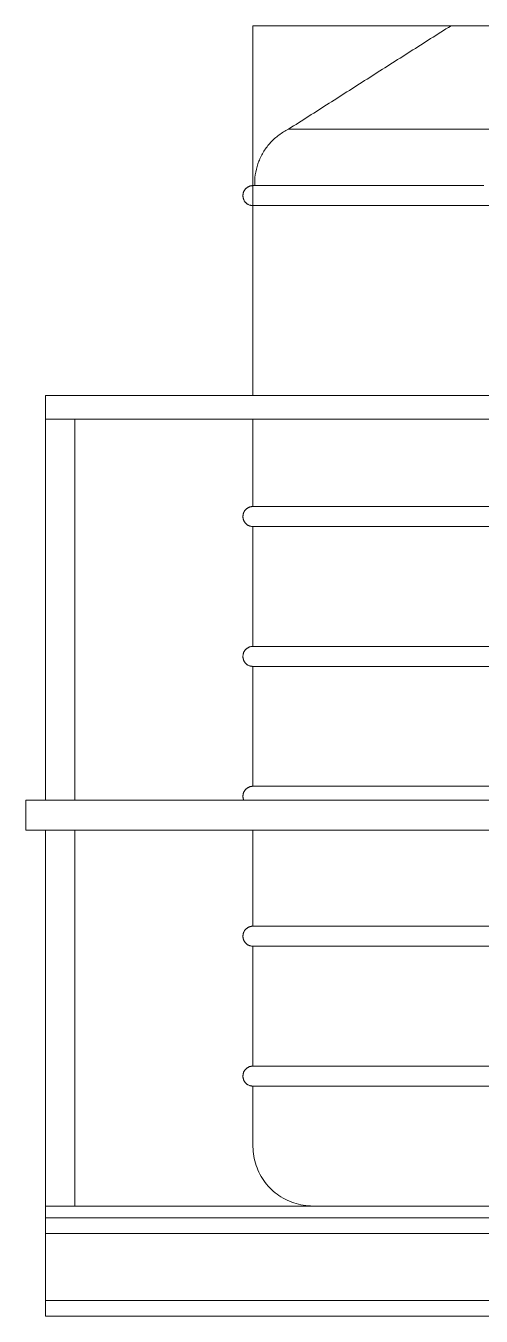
# Model space of a CAD drawing. Header units: inches. Extents: x 22 to 382261, y 22 to 371281.
# Drawn here: x 348942 to 349522, y 147526 to 149166 of the extents above; entities that cross this region are included whole.
import ezdxf

# ---------------------------------------------------------------- set-up
doc = ezdxf.new("R2010")
doc.units = ezdxf.units.IN
doc.header["$MEASUREMENT"] = 0
doc.layers.add('P-PIPE', color=3, linetype='Continuous', lineweight=9)

# ---------------------------------------------------------------- blocks, each defined once
blk = doc.blocks.new('96M_High_Galvanize_Water_Tank_Frame_22788 - 96M_High_Galvanize_Water_Tank_Frame_22788-498790-Rear Elevation')
at = {"layer": 'P-PIPE'}
for p, q in [((-12325.4, 8380), (-12325.4, 8176.8)), ((-12325.4, 8380), (-12073.4, 8380)), ((-11830.1, 8380), (-12073.4, 8380)), ((-11830.1, 8248.5), (-12280.2, 8248.5)), ((-12325.4, 8176.8), (-12325.4, 7910)), ((-12325.4, 8176.8), (-12323.1, 8176.8)), ((-12323.1, 8180.1), (-12323.1, 8176.8)), ((-12309.4, 8176.8), (-12311.7, 8176.8)), ((-12280.6, 8176.8), (-12290.2, 8176.8)), ((-12244, 8176.8), (-12258.3, 8176.8)), ((-12199, 8176.8), (-12216.5, 8176.8)), ((-12146.2, 8176.8), (-12164.2, 8176.8)), ((-12087, 8176.8), (-12090.6, 8176.8)), ((-12325.4, 8152.1), (-12325.4, 7910)), ((-12325.4, 8151.4), (-12325.4, 8151.4)), ((-12311.7, 8151.4), (-12309.5, 8151.4)), ((-12290.1, 8151.4), (-12281, 8151.4)), ((-12257.9, 8151.4), (-12244.5, 8151.4)), ((-12215.9, 8151.4), (-12199.4, 8151.4)), ((-12163.3, 8151.4), (-12146.5, 8151.4)), ((-12090.4, 8151.4), (-12087, 8151.4)), ((-12589.3, 7910), (-11284.3, 7910)), ((-12589.3, 7880), (-12589.3, 7910)), ((-12589.3, 7395.7), (-12589.3, 7880)), ((-11284.3, 7880), (-12589.3, 7880)), ((-12551.8, 7880), (-12551.8, 7395.7)), ((-12325.4, 7880), (-12325.4, 7769)), ((-12325.4, 7880), (-12325.4, 7769)), ((-12325.4, 7769), (-12325, 7769)), ((-12323.9, 7769), (-12325.4, 7769)), ((-11779.3, 7769), (-12325.4, 7769)), ((-12325.4, 7743.6), (-12325, 7743.6)), ((-12325.4, 7743.6), (-12325.4, 7591.2)), ((-12323.9, 7743.6), (-12325.4, 7743.6)), ((-12325.4, 7743.6), (-12325.4, 7591.2)), ((-11779.3, 7743.6), (-12325.4, 7743.6)), ((-12325.4, 7591.2), (-12325, 7591.2)), ((-12323.9, 7591.2), (-12325.4, 7591.2)), ((-11779.3, 7591.2), (-12325.4, 7591.2)), ((-12325.4, 7565.8), (-12325, 7565.8)), ((-12325.4, 7565.8), (-12325.4, 7413.4)), ((-12323.9, 7565.8), (-12325.4, 7565.8)), ((-12325.4, 7565.8), (-12325.4, 7413.4)), ((-11779.3, 7565.8), (-12325.4, 7565.8)), ((-12325.4, 7413.4), (-12325, 7413.4)), ((-12323.9, 7413.4), (-12325.4, 7413.4)), ((-11779.3, 7413.4), (-12325.4, 7413.4)), ((-12614.3, 7395.7), (-11284.3, 7395.7)), ((-12614.3, 7357.7), (-12614.3, 7395.7)), ((-11284.3, 7357.7), (-12614.3, 7357.7)), ((-12589.3, 6880), (-12589.3, 7357.7)), ((-12551.8, 7357.7), (-12551.8, 6880)), ((-12325.4, 7357.7), (-12325.4, 7235.6)), ((-12325.4, 7357.7), (-12325.4, 7235.6)), ((-12325.4, 7235.6), (-12325, 7235.6)), ((-12323.9, 7235.6), (-12325.4, 7235.6)), ((-11779.3, 7235.6), (-12325.4, 7235.6)), ((-12325.4, 7210.2), (-12325, 7210.2)), ((-12325.4, 7210.2), (-12325.4, 7057.8)), ((-12323.9, 7210.2), (-12325.4, 7210.2)), ((-12325.4, 7210.2), (-12325.4, 7057.8)), ((-11779.3, 7210.2), (-12325.4, 7210.2)), ((-12325.4, 7057.8), (-12325, 7057.8)), ((-12323.9, 7057.8), (-12325.4, 7057.8)), ((-11779.3, 7057.8), (-12325.4, 7057.8)), ((-12325.4, 7032.4), (-12325, 7032.4)), ((-12325.4, 7032.4), (-12325.4, 6956.2)), ((-12323.9, 7032.4), (-12325.4, 7032.4)), ((-12325.4, 7032.4), (-12325.4, 6956.2)), ((-11779.3, 7032.4), (-12325.4, 7032.4)), ((-12589.3, 6880), (-11284.3, 6880)), ((-12589.3, 6865), (-12589.3, 6880)), ((-12589.3, 6845), (-12589.3, 6865)), ((-11284.3, 6865), (-12589.3, 6865)), ((-11284.3, 6865), (-12589.3, 6865)), ((-12589.3, 6760), (-12589.3, 6845)), ((-11284.3, 6845), (-12589.3, 6845)), ((-12589.3, 6740), (-12589.3, 6760)), ((-11284.3, 6760), (-12589.3, 6760)), ((-11284.3, 6740), (-12589.3, 6740))]:
    blk.add_line(p, q, dxfattribs=at)
at = {"layer": 'P-PIPE', "flags": 128}
for points in [[(-12325.4, 8151.4), (-12325.9, 8151.4), (-12326.4, 8151.4), (-12326.9, 8151.5), (-12327.4, 8151.6), (-12327.9, 8151.7), (-12328.4, 8151.8), (-12328.9, 8151.9), (-12329.4, 8152), (-12329.9, 8152.2), (-12330.4, 8152.4), (-12330.8, 8152.6), (-12331.3, 8152.8), (-12331.7, 8153.1), (-12332.2, 8153.3), (-12332.6, 8153.6), (-12333, 8153.9), (-12333.4, 8154.2), (-12333.8, 8154.6), (-12334.2, 8154.9), (-12334.5, 8155.3), (-12334.9, 8155.6), (-12335.2, 8156), (-12335.5, 8156.4), (-12335.8, 8156.8), (-12336.1, 8157.2), (-12336.4, 8157.7), (-12336.6, 8158.1), (-12336.9, 8158.6), (-12337.1, 8159), (-12337.3, 8159.5), (-12337.4, 8160), (-12337.6, 8160.5), (-12337.7, 8160.9), (-12337.8, 8161.4), (-12337.9, 8161.9), (-12338, 8162.4), (-12338.1, 8162.9), (-12338.1, 8163.5), (-12338.1, 8164), (-12338.1, 8164.5), (-12338.1, 8165), (-12338, 8165.5), (-12338, 8166), (-12337.9, 8166.5), (-12337.8, 8167), (-12337.7, 8167.5), (-12337.5, 8168), (-12337.4, 8168.4), (-12337.2, 8168.9), (-12337, 8169.4), (-12336.8, 8169.8), (-12336.5, 8170.3), (-12336.3, 8170.7), (-12336, 8171.2), (-12335.7, 8171.6), (-12335.4, 8172), (-12335.1, 8172.4), (-12334.7, 8172.7), (-12334.4, 8173.1), (-12334, 8173.5), (-12333.6, 8173.8), (-12333.2, 8174.1), (-12332.8, 8174.4), (-12332.4, 8174.7), (-12332, 8175), (-12331.5, 8175.2), (-12331.1, 8175.5), (-12330.6, 8175.7), (-12330.2, 8175.9), (-12329.7, 8176.1), (-12329.2, 8176.2), (-12328.7, 8176.4), (-12328.2, 8176.5), (-12327.7, 8176.6), (-12327.2, 8176.7), (-12326.7, 8176.7), (-12326.2, 8176.8), (-12325.7, 8176.8), (-12325.4, 8176.8)], [(-12336.4, 8157.7), (-12336.6, 8158.1), (-12336.9, 8158.6), (-12337.1, 8159), (-12337.3, 8159.5), (-12337.4, 8160), (-12337.6, 8160.5), (-12337.7, 8160.9), (-12337.8, 8161.4), (-12337.9, 8161.9), (-12338, 8162.4), (-12338.1, 8162.9), (-12338.1, 8163.5), (-12338.1, 8164), (-12338.1, 8164.5), (-12338.1, 8165), (-12338, 8165.5), (-12338, 8166), (-12337.9, 8166.5), (-12337.8, 8167), (-12337.7, 8167.5), (-12337.5, 8168), (-12337.4, 8168.4), (-12337.2, 8168.9), (-12337, 8169.4), (-12336.8, 8169.8), (-12336.5, 8170.3), (-12336.3, 8170.7)], [(-12335.7, 8171.6), (-12335.4, 8172), (-12335.1, 8172.4), (-12334.7, 8172.7), (-12334.4, 8173.1), (-12334, 8173.5), (-12333.6, 8173.8), (-12333.2, 8174.1), (-12332.8, 8174.4), (-12332.4, 8174.7), (-12332, 8175), (-12331.5, 8175.2), (-12331.1, 8175.5), (-12330.6, 8175.7), (-12330.2, 8175.9), (-12329.7, 8176.1), (-12329.2, 8176.2), (-12328.7, 8176.4), (-12328.2, 8176.5), (-12327.7, 8176.6), (-12327.2, 8176.7), (-12326.7, 8176.7), (-12326.2, 8176.8), (-12325.7, 8176.8), (-12325.4, 8176.8)], [(-12031.5, 8176.8), (-12050.7, 8176.8), (-12069.4, 8176.8), (-12087.7, 8176.8), (-12105.5, 8176.8), (-12122.7, 8176.8), (-12139.4, 8176.8), (-12155.5, 8176.8), (-12171.1, 8176.8), (-12186, 8176.8), (-12200.2, 8176.8), (-12213.8, 8176.8), (-12226.7, 8176.8), (-12238.9, 8176.8), (-12250.3, 8176.8), (-12261, 8176.8), (-12270.9, 8176.8), (-12280, 8176.8), (-12288.3, 8176.8), (-12295.8, 8176.8), (-12302.5, 8176.8), (-12308.3, 8176.8), (-12313.3, 8176.8), (-12317.5, 8176.8), (-12320.8, 8176.8), (-12323.2, 8176.8), (-12324.7, 8176.8), (-12325.4, 8176.8), (-12325.4, 8176.8)], [(-12325.4, 8176.8), (-12325, 8176.8), (-12323.7, 8176.8), (-12321.5, 8176.8)], [(-12325.4, 8151.4), (-12325.9, 8151.4), (-12326.4, 8151.4), (-12326.9, 8151.5), (-12327.4, 8151.6), (-12327.9, 8151.7), (-12328.4, 8151.8), (-12328.9, 8151.9), (-12329.4, 8152), (-12329.9, 8152.2), (-12330.4, 8152.4), (-12330.8, 8152.6), (-12331.3, 8152.8), (-12331.7, 8153.1), (-12332.2, 8153.3), (-12332.6, 8153.6), (-12333, 8153.9), (-12333.4, 8154.2), (-12333.8, 8154.6), (-12334.2, 8154.9), (-12334.5, 8155.3), (-12334.9, 8155.6), (-12335.2, 8156), (-12335.5, 8156.4), (-12335.8, 8156.8)], [(-12320.8, 8151.4), (-12323.2, 8151.4), (-12324.7, 8151.4), (-12325.4, 8151.4), (-12325.4, 8151.4)], [(-12325.4, 8151.4), (-12325, 8151.4), (-12323.7, 8151.4), (-12321.5, 8151.4), (-12318.5, 8151.4), (-12314.5, 8151.4), (-12309.8, 8151.4), (-12304.2, 8151.4), (-12297.7, 8151.4), (-12290.4, 8151.4), (-12282.3, 8151.4), (-12273.4, 8151.4), (-12263.7, 8151.4), (-12253.2, 8151.4), (-12242, 8151.4), (-12230, 8151.4), (-12217.3, 8151.4), (-12204, 8151.4), (-12189.9, 8151.4), (-12175.2, 8151.4), (-12159.8, 8151.4), (-12143.8, 8151.4), (-12127.3, 8151.4), (-12110.2, 8151.4), (-12092.5, 8151.4), (-12074.4, 8151.4), (-12055.8, 8151.4), (-12036.7, 8151.4), (-12017.3, 8151.4)], [(-12325.4, 7743.6), (-12325.9, 7743.6), (-12326.4, 7743.6), (-12326.9, 7743.7), (-12327.4, 7743.8), (-12327.9, 7743.9), (-12328.4, 7744), (-12328.9, 7744.1), (-12329.4, 7744.2), (-12329.9, 7744.4), (-12330.4, 7744.6), (-12330.8, 7744.8), (-12331.3, 7745), (-12331.7, 7745.3), (-12332.2, 7745.5), (-12332.6, 7745.8), (-12333, 7746.1), (-12333.4, 7746.4), (-12333.8, 7746.8), (-12334.2, 7747.1), (-12334.5, 7747.5), (-12334.9, 7747.8), (-12335.2, 7748.2), (-12335.5, 7748.6), (-12335.8, 7749), (-12336.1, 7749.4), (-12336.4, 7749.9), (-12336.6, 7750.3), (-12336.9, 7750.8), (-12337.1, 7751.2), (-12337.3, 7751.7), (-12337.4, 7752.2), (-12337.6, 7752.7), (-12337.7, 7753.1), (-12337.8, 7753.6), (-12337.9, 7754.1), (-12338, 7754.6), (-12338.1, 7755.1), (-12338.1, 7755.7), (-12338.1, 7756.2), (-12338.1, 7756.7), (-12338.1, 7757.2), (-12338, 7757.7), (-12338, 7758.2), (-12337.9, 7758.7), (-12337.8, 7759.2), (-12337.7, 7759.7), (-12337.5, 7760.2), (-12337.4, 7760.6), (-12337.2, 7761.1), (-12337, 7761.6), (-12336.8, 7762), (-12336.5, 7762.5), (-12336.3, 7762.9), (-12336, 7763.4), (-12335.7, 7763.8), (-12335.4, 7764.2), (-12335.1, 7764.6), (-12334.7, 7764.9), (-12334.4, 7765.3), (-12334, 7765.7), (-12333.6, 7766), (-12333.2, 7766.3), (-12332.8, 7766.6), (-12332.4, 7766.9), (-12332, 7767.2), (-12331.5, 7767.4), (-12331.1, 7767.7), (-12330.6, 7767.9), (-12330.2, 7768.1), (-12329.7, 7768.3), (-12329.2, 7768.4), (-12328.7, 7768.6), (-12328.2, 7768.7), (-12327.7, 7768.8), (-12327.2, 7768.9), (-12326.7, 7768.9), (-12326.2, 7769), (-12325.7, 7769), (-12325.4, 7769)], [(-12325.4, 7743.6), (-12325.9, 7743.6), (-12326.4, 7743.6), (-12326.9, 7743.7), (-12327.4, 7743.8), (-12327.9, 7743.9), (-12328.4, 7744), (-12328.9, 7744.1), (-12329.4, 7744.2), (-12329.9, 7744.4), (-12330.4, 7744.6), (-12330.8, 7744.8), (-12331.3, 7745), (-12331.7, 7745.3), (-12332.2, 7745.5), (-12332.6, 7745.8), (-12333, 7746.1), (-12333.4, 7746.4), (-12333.8, 7746.8), (-12334.2, 7747.1), (-12334.5, 7747.5), (-12334.9, 7747.8), (-12335.2, 7748.2), (-12335.5, 7748.6), (-12335.8, 7749), (-12336.1, 7749.4), (-12336.4, 7749.9), (-12336.6, 7750.3), (-12336.9, 7750.8), (-12337.1, 7751.2), (-12337.3, 7751.7), (-12337.4, 7752.2), (-12337.6, 7752.7), (-12337.7, 7753.1), (-12337.8, 7753.6), (-12337.9, 7754.1), (-12338, 7754.6), (-12338.1, 7755.1), (-12338.1, 7755.7), (-12338.1, 7756.2), (-12338.1, 7756.7), (-12338.1, 7757.2), (-12338, 7757.7)], [(-12337.9, 7758.7), (-12337.8, 7759.2), (-12337.7, 7759.7), (-12337.5, 7760.2)], [(-12332.4, 7766.9), (-12332, 7767.2), (-12331.5, 7767.4), (-12331.1, 7767.7), (-12330.6, 7767.9), (-12330.2, 7768.1), (-12329.7, 7768.3), (-12329.2, 7768.4), (-12328.7, 7768.6), (-12328.2, 7768.7), (-12327.7, 7768.8), (-12327.2, 7768.9), (-12326.7, 7768.9), (-12326.2, 7769), (-12325.7, 7769), (-12325.4, 7769)], [(-12324.7, 7769), (-12325.4, 7769), (-12325.4, 7769)], [(-12031.5, 7769), (-12050.7, 7769), (-12069.4, 7769), (-12087.7, 7769), (-12105.5, 7769), (-12122.7, 7769), (-12139.4, 7769), (-12155.5, 7769), (-12171.1, 7769), (-12186, 7769), (-12200.2, 7769), (-12213.8, 7769), (-12226.7, 7769), (-12238.9, 7769), (-12250.3, 7769), (-12261, 7769), (-12270.9, 7769), (-12280, 7769), (-12288.3, 7769), (-12295.8, 7769), (-12302.5, 7769), (-12308.3, 7769), (-12313.3, 7769), (-12317.5, 7769), (-12320.8, 7769), (-12323.2, 7769), (-12324.7, 7769), (-12325.4, 7769), (-12325.4, 7769)], [(-12325.4, 7769), (-12325, 7769), (-12323.7, 7769), (-12321.5, 7769)], [(-12324.7, 7743.6), (-12325.4, 7743.6), (-12325.4, 7743.6)], [(-12320.8, 7743.6), (-12323.2, 7743.6), (-12324.7, 7743.6), (-12325.4, 7743.6), (-12325.4, 7743.6)], [(-12325.4, 7743.6), (-12325, 7743.6), (-12323.7, 7743.6), (-12321.5, 7743.6), (-12318.5, 7743.6), (-12314.5, 7743.6), (-12309.8, 7743.6), (-12304.2, 7743.6), (-12297.7, 7743.6), (-12290.4, 7743.6), (-12282.3, 7743.6), (-12273.4, 7743.6), (-12263.7, 7743.6), (-12253.2, 7743.6), (-12242, 7743.6), (-12230, 7743.6), (-12217.3, 7743.6), (-12204, 7743.6), (-12189.9, 7743.6), (-12175.2, 7743.6), (-12159.8, 7743.6), (-12143.8, 7743.6), (-12127.3, 7743.6), (-12110.2, 7743.6), (-12092.5, 7743.6), (-12074.4, 7743.6), (-12055.8, 7743.6), (-12036.7, 7743.6), (-12017.3, 7743.6)], [(-12325.4, 7565.8), (-12325.9, 7565.8), (-12326.4, 7565.8), (-12326.9, 7565.9), (-12327.4, 7566), (-12327.9, 7566.1), (-12328.4, 7566.2), (-12328.9, 7566.3), (-12329.4, 7566.4), (-12329.9, 7566.6), (-12330.4, 7566.8), (-12330.8, 7567), (-12331.3, 7567.2), (-12331.7, 7567.5), (-12332.2, 7567.7), (-12332.6, 7568), (-12333, 7568.3), (-12333.4, 7568.6), (-12333.8, 7569), (-12334.2, 7569.3), (-12334.5, 7569.7), (-12334.9, 7570), (-12335.2, 7570.4), (-12335.5, 7570.8), (-12335.8, 7571.2), (-12336.1, 7571.6), (-12336.4, 7572.1), (-12336.6, 7572.5), (-12336.9, 7573), (-12337.1, 7573.4), (-12337.3, 7573.9), (-12337.4, 7574.4), (-12337.6, 7574.9), (-12337.7, 7575.3), (-12337.8, 7575.8), (-12337.9, 7576.3), (-12338, 7576.8), (-12338.1, 7577.3), (-12338.1, 7577.9), (-12338.1, 7578.4), (-12338.1, 7578.9), (-12338.1, 7579.4), (-12338, 7579.9), (-12338, 7580.4), (-12337.9, 7580.9), (-12337.8, 7581.4), (-12337.7, 7581.9), (-12337.5, 7582.4), (-12337.4, 7582.8), (-12337.2, 7583.3), (-12337, 7583.8), (-12336.8, 7584.2), (-12336.5, 7584.7), (-12336.3, 7585.1), (-12336, 7585.6), (-12335.7, 7586), (-12335.4, 7586.4), (-12335.1, 7586.8), (-12334.7, 7587.1), (-12334.4, 7587.5), (-12334, 7587.9), (-12333.6, 7588.2), (-12333.2, 7588.5), (-12332.8, 7588.8), (-12332.4, 7589.1), (-12332, 7589.4), (-12331.5, 7589.6), (-12331.1, 7589.9), (-12330.6, 7590.1), (-12330.2, 7590.3), (-12329.7, 7590.5), (-12329.2, 7590.6), (-12328.7, 7590.8), (-12328.2, 7590.9), (-12327.7, 7591), (-12327.2, 7591.1), (-12326.7, 7591.1), (-12326.2, 7591.2), (-12325.7, 7591.2), (-12325.4, 7591.2)], [(-12325.4, 7565.8), (-12325.9, 7565.8), (-12326.4, 7565.8), (-12326.9, 7565.9), (-12327.4, 7566), (-12327.9, 7566.1), (-12328.4, 7566.2), (-12328.9, 7566.3), (-12329.4, 7566.4), (-12329.9, 7566.6), (-12330.4, 7566.8), (-12330.8, 7567), (-12331.3, 7567.2), (-12331.7, 7567.5), (-12332.2, 7567.7), (-12332.6, 7568), (-12333, 7568.3), (-12333.4, 7568.6), (-12333.8, 7569), (-12334.2, 7569.3), (-12334.5, 7569.7), (-12334.9, 7570), (-12335.2, 7570.4), (-12335.5, 7570.8), (-12335.8, 7571.2), (-12336.1, 7571.6), (-12336.4, 7572.1), (-12336.6, 7572.5), (-12336.9, 7573), (-12337.1, 7573.4), (-12337.3, 7573.9), (-12337.4, 7574.4), (-12337.6, 7574.9), (-12337.7, 7575.3), (-12337.8, 7575.8), (-12337.9, 7576.3), (-12338, 7576.8), (-12338.1, 7577.3), (-12338.1, 7577.9), (-12338.1, 7578.4), (-12338.1, 7578.9), (-12338.1, 7579.4), (-12338, 7579.9)], [(-12337.9, 7580.9), (-12337.8, 7581.4), (-12337.7, 7581.9), (-12337.5, 7582.4)], [(-12332.4, 7589.1), (-12332, 7589.4), (-12331.5, 7589.6), (-12331.1, 7589.9), (-12330.6, 7590.1), (-12330.2, 7590.3), (-12329.7, 7590.5), (-12329.2, 7590.6), (-12328.7, 7590.8), (-12328.2, 7590.9), (-12327.7, 7591), (-12327.2, 7591.1), (-12326.7, 7591.1), (-12326.2, 7591.2), (-12325.7, 7591.2), (-12325.4, 7591.2)], [(-12324.7, 7591.2), (-12325.4, 7591.2), (-12325.4, 7591.2)], [(-12031.5, 7591.2), (-12050.7, 7591.2), (-12069.4, 7591.2), (-12087.7, 7591.2), (-12105.5, 7591.2), (-12122.7, 7591.2), (-12139.4, 7591.2), (-12155.5, 7591.2), (-12171.1, 7591.2), (-12186, 7591.2), (-12200.2, 7591.2), (-12213.8, 7591.2), (-12226.7, 7591.2), (-12238.9, 7591.2), (-12250.3, 7591.2), (-12261, 7591.2), (-12270.9, 7591.2), (-12280, 7591.2), (-12288.3, 7591.2), (-12295.8, 7591.2), (-12302.5, 7591.2), (-12308.3, 7591.2), (-12313.3, 7591.2), (-12317.5, 7591.2), (-12320.8, 7591.2), (-12323.2, 7591.2), (-12324.7, 7591.2), (-12325.4, 7591.2), (-12325.4, 7591.2)], [(-12325.4, 7591.2), (-12325, 7591.2), (-12323.7, 7591.2), (-12321.5, 7591.2)], [(-12324.7, 7565.8), (-12325.4, 7565.8), (-12325.4, 7565.8)], [(-12320.8, 7565.8), (-12323.2, 7565.8), (-12324.7, 7565.8), (-12325.4, 7565.8), (-12325.4, 7565.8)], [(-12325.4, 7565.8), (-12325, 7565.8), (-12323.7, 7565.8), (-12321.5, 7565.8), (-12318.5, 7565.8), (-12314.5, 7565.8), (-12309.8, 7565.8), (-12304.2, 7565.8), (-12297.7, 7565.8), (-12290.4, 7565.8), (-12282.3, 7565.8), (-12273.4, 7565.8), (-12263.7, 7565.8), (-12253.2, 7565.8), (-12242, 7565.8), (-12230, 7565.8), (-12217.3, 7565.8), (-12204, 7565.8), (-12189.9, 7565.8), (-12175.2, 7565.8), (-12159.8, 7565.8), (-12143.8, 7565.8), (-12127.3, 7565.8), (-12110.2, 7565.8), (-12092.5, 7565.8), (-12074.4, 7565.8), (-12055.8, 7565.8), (-12036.7, 7565.8), (-12017.3, 7565.8)], [(-12337.1, 7395.6), (-12337.3, 7396.1), (-12337.4, 7396.6), (-12337.6, 7397.1), (-12337.7, 7397.5), (-12337.8, 7398), (-12337.9, 7398.5), (-12338, 7399), (-12338.1, 7399.5), (-12338.1, 7400.1), (-12338.1, 7400.6), (-12338.1, 7401.1), (-12338.1, 7401.6), (-12338, 7402.1), (-12338, 7402.6), (-12337.9, 7403.1), (-12337.8, 7403.6), (-12337.7, 7404.1), (-12337.5, 7404.6), (-12337.4, 7405), (-12337.2, 7405.5), (-12337, 7406), (-12336.8, 7406.4), (-12336.5, 7406.9), (-12336.3, 7407.3), (-12336, 7407.8), (-12335.7, 7408.2), (-12335.4, 7408.6), (-12335.1, 7409), (-12334.7, 7409.3), (-12334.4, 7409.7), (-12334, 7410.1), (-12333.6, 7410.4), (-12333.2, 7410.7), (-12332.8, 7411), (-12332.4, 7411.3), (-12332, 7411.6), (-12331.5, 7411.8), (-12331.1, 7412.1), (-12330.6, 7412.3), (-12330.2, 7412.5), (-12329.7, 7412.7), (-12329.2, 7412.8), (-12328.7, 7413), (-12328.2, 7413.1), (-12327.7, 7413.2), (-12327.2, 7413.3), (-12326.7, 7413.3), (-12326.2, 7413.4), (-12325.7, 7413.4), (-12325.4, 7413.4)], [(-12332.4, 7411.3), (-12332, 7411.6), (-12331.5, 7411.8), (-12331.1, 7412.1), (-12330.6, 7412.3), (-12330.2, 7412.5), (-12329.7, 7412.7), (-12329.2, 7412.8), (-12328.7, 7413), (-12328.2, 7413.1), (-12327.7, 7413.2), (-12327.2, 7413.3), (-12326.7, 7413.3), (-12326.2, 7413.4), (-12325.7, 7413.4), (-12325.4, 7413.4)], [(-12324.7, 7413.4), (-12325.4, 7413.4), (-12325.4, 7413.4)], [(-12031.5, 7413.4), (-12050.7, 7413.4), (-12069.4, 7413.4), (-12087.7, 7413.4), (-12105.5, 7413.4), (-12122.7, 7413.4), (-12139.4, 7413.4), (-12155.5, 7413.4), (-12171.1, 7413.4), (-12186, 7413.4), (-12200.2, 7413.4), (-12213.8, 7413.4), (-12226.7, 7413.4), (-12238.9, 7413.4), (-12250.3, 7413.4), (-12261, 7413.4), (-12270.9, 7413.4), (-12280, 7413.4), (-12288.3, 7413.4), (-12295.8, 7413.4), (-12302.5, 7413.4), (-12308.3, 7413.4), (-12313.3, 7413.4), (-12317.5, 7413.4), (-12320.8, 7413.4), (-12323.2, 7413.4), (-12324.7, 7413.4), (-12325.4, 7413.4), (-12325.4, 7413.4)], [(-12325.4, 7413.4), (-12325, 7413.4), (-12323.7, 7413.4), (-12321.5, 7413.4)], [(-12337.1, 7395.6), (-12337.3, 7396.1), (-12337.4, 7396.6), (-12337.6, 7397.1), (-12337.7, 7397.5), (-12337.8, 7398), (-12337.9, 7398.5), (-12338, 7399), (-12338.1, 7399.5), (-12338.1, 7400.1), (-12338.1, 7400.6), (-12338.1, 7401.1), (-12338.1, 7401.6), (-12338, 7402.1)], [(-12337.9, 7403.1), (-12337.8, 7403.6), (-12337.7, 7404.1), (-12337.5, 7404.6)], [(-12325.4, 7210.2), (-12325.9, 7210.2), (-12326.4, 7210.2), (-12326.9, 7210.3), (-12327.4, 7210.4), (-12327.9, 7210.5), (-12328.4, 7210.6), (-12328.9, 7210.7), (-12329.4, 7210.8), (-12329.9, 7211), (-12330.4, 7211.2), (-12330.8, 7211.4), (-12331.3, 7211.6), (-12331.7, 7211.9), (-12332.2, 7212.1), (-12332.6, 7212.4), (-12333, 7212.7), (-12333.4, 7213), (-12333.8, 7213.4), (-12334.2, 7213.7), (-12334.5, 7214.1), (-12334.9, 7214.4), (-12335.2, 7214.8), (-12335.5, 7215.2), (-12335.8, 7215.6), (-12336.1, 7216), (-12336.4, 7216.5), (-12336.6, 7216.9), (-12336.9, 7217.4), (-12337.1, 7217.8), (-12337.3, 7218.3), (-12337.4, 7218.8), (-12337.6, 7219.3), (-12337.7, 7219.7), (-12337.8, 7220.2), (-12337.9, 7220.7), (-12338, 7221.2), (-12338.1, 7221.7), (-12338.1, 7222.3), (-12338.1, 7222.8), (-12338.1, 7223.3), (-12338.1, 7223.8), (-12338, 7224.3), (-12338, 7224.8), (-12337.9, 7225.3), (-12337.8, 7225.8), (-12337.7, 7226.3), (-12337.5, 7226.8), (-12337.4, 7227.2), (-12337.2, 7227.7), (-12337, 7228.2), (-12336.8, 7228.6), (-12336.5, 7229.1), (-12336.3, 7229.5), (-12336, 7230), (-12335.7, 7230.4), (-12335.4, 7230.8), (-12335.1, 7231.2), (-12334.7, 7231.5), (-12334.4, 7231.9), (-12334, 7232.3), (-12333.6, 7232.6), (-12333.2, 7232.9), (-12332.8, 7233.2), (-12332.4, 7233.5), (-12332, 7233.8), (-12331.5, 7234), (-12331.1, 7234.3), (-12330.6, 7234.5), (-12330.2, 7234.7), (-12329.7, 7234.9), (-12329.2, 7235), (-12328.7, 7235.2), (-12328.2, 7235.3), (-12327.7, 7235.4), (-12327.2, 7235.5), (-12326.7, 7235.5), (-12326.2, 7235.6), (-12325.7, 7235.6), (-12325.4, 7235.6)], [(-12332.2, 7233.6), (-12332, 7233.8), (-12331.5, 7234), (-12331.1, 7234.3), (-12330.6, 7234.5), (-12330.2, 7234.7), (-12329.7, 7234.9), (-12329.2, 7235), (-12328.7, 7235.2), (-12328.2, 7235.3), (-12327.7, 7235.4), (-12327.2, 7235.5), (-12326.7, 7235.5), (-12326.2, 7235.6), (-12325.7, 7235.6), (-12325.4, 7235.6)], [(-12324.7, 7235.6), (-12325.4, 7235.6), (-12325.4, 7235.6)], [(-12031.5, 7235.6), (-12050.7, 7235.6), (-12069.4, 7235.6), (-12087.7, 7235.6), (-12105.5, 7235.6), (-12122.7, 7235.6), (-12139.4, 7235.6), (-12155.5, 7235.6), (-12171.1, 7235.6), (-12186, 7235.6), (-12200.2, 7235.6), (-12213.8, 7235.6), (-12226.7, 7235.6), (-12238.9, 7235.6), (-12250.3, 7235.6), (-12261, 7235.6), (-12270.9, 7235.6), (-12280, 7235.6), (-12288.3, 7235.6), (-12295.8, 7235.6), (-12302.5, 7235.6), (-12308.3, 7235.6), (-12313.3, 7235.6), (-12317.5, 7235.6), (-12320.8, 7235.6), (-12323.2, 7235.6), (-12324.7, 7235.6), (-12325.4, 7235.6), (-12325.4, 7235.6)], [(-12325.4, 7235.6), (-12325, 7235.6), (-12323.7, 7235.6), (-12321.5, 7235.6)], [(-12325.4, 7210.2), (-12325.9, 7210.2), (-12326.4, 7210.2), (-12326.9, 7210.3), (-12327.4, 7210.4), (-12327.9, 7210.5), (-12328.4, 7210.6), (-12328.9, 7210.7), (-12329.4, 7210.8), (-12329.9, 7211), (-12330.4, 7211.2), (-12330.8, 7211.4), (-12331.3, 7211.6), (-12331.7, 7211.9), (-12332.2, 7212.1), (-12332.6, 7212.4), (-12333, 7212.7), (-12333.4, 7213), (-12333.8, 7213.4), (-12334.2, 7213.7), (-12334.5, 7214.1), (-12334.9, 7214.4), (-12335.2, 7214.8), (-12335.5, 7215.2), (-12335.8, 7215.6), (-12336.1, 7216), (-12336.4, 7216.5), (-12336.6, 7216.9), (-12336.9, 7217.4), (-12337.1, 7217.8), (-12337.3, 7218.3), (-12337.4, 7218.8), (-12337.6, 7219.3), (-12337.7, 7219.7), (-12337.8, 7220.2), (-12337.9, 7220.7), (-12338, 7221.2), (-12338.1, 7221.7), (-12338.1, 7222.3), (-12338.1, 7222.8), (-12338.1, 7223.3), (-12338.1, 7223.8), (-12338, 7224.3)], [(-12337.9, 7225.3), (-12337.8, 7225.8), (-12337.7, 7226.3), (-12337.5, 7226.8)], [(-12324.7, 7210.2), (-12325.4, 7210.2), (-12325.4, 7210.2)], [(-12320.8, 7210.2), (-12323.2, 7210.2), (-12324.7, 7210.2), (-12325.4, 7210.2), (-12325.4, 7210.2)], [(-12325.4, 7210.2), (-12325, 7210.2), (-12323.7, 7210.2), (-12321.5, 7210.2), (-12318.5, 7210.2), (-12314.5, 7210.2), (-12309.8, 7210.2), (-12304.2, 7210.2), (-12297.7, 7210.2), (-12290.4, 7210.2), (-12282.3, 7210.2), (-12273.4, 7210.2), (-12263.7, 7210.2), (-12253.2, 7210.2), (-12242, 7210.2), (-12230, 7210.2), (-12217.3, 7210.2), (-12204, 7210.2), (-12189.9, 7210.2), (-12175.2, 7210.2), (-12159.8, 7210.2), (-12143.8, 7210.2), (-12127.3, 7210.2), (-12110.2, 7210.2), (-12092.5, 7210.2), (-12074.4, 7210.2), (-12055.8, 7210.2), (-12036.7, 7210.2), (-12017.3, 7210.2)], [(-12325.4, 7032.4), (-12325.9, 7032.4), (-12326.4, 7032.4), (-12326.9, 7032.5), (-12327.4, 7032.6), (-12327.9, 7032.7), (-12328.4, 7032.8), (-12328.9, 7032.9), (-12329.4, 7033), (-12329.9, 7033.2), (-12330.4, 7033.4), (-12330.8, 7033.6), (-12331.3, 7033.8), (-12331.7, 7034.1), (-12332.2, 7034.3), (-12332.6, 7034.6), (-12333, 7034.9), (-12333.4, 7035.2), (-12333.8, 7035.6), (-12334.2, 7035.9), (-12334.5, 7036.3), (-12334.9, 7036.6), (-12335.2, 7037), (-12335.5, 7037.4), (-12335.8, 7037.8), (-12336.1, 7038.2), (-12336.4, 7038.7), (-12336.6, 7039.1), (-12336.9, 7039.6), (-12337.1, 7040), (-12337.3, 7040.5), (-12337.4, 7041), (-12337.6, 7041.5), (-12337.7, 7041.9), (-12337.8, 7042.4), (-12337.9, 7042.9), (-12338, 7043.4), (-12338.1, 7043.9), (-12338.1, 7044.5), (-12338.1, 7045), (-12338.1, 7045.5), (-12338.1, 7046), (-12338, 7046.5), (-12338, 7047), (-12337.9, 7047.5), (-12337.8, 7048), (-12337.7, 7048.5), (-12337.5, 7049), (-12337.4, 7049.4), (-12337.2, 7049.9), (-12337, 7050.4), (-12336.8, 7050.8), (-12336.5, 7051.3), (-12336.3, 7051.7), (-12336, 7052.2), (-12335.7, 7052.6), (-12335.4, 7053), (-12335.1, 7053.4), (-12334.7, 7053.7), (-12334.4, 7054.1), (-12334, 7054.5), (-12333.6, 7054.8), (-12333.2, 7055.1), (-12332.8, 7055.4), (-12332.4, 7055.7), (-12332, 7056), (-12331.5, 7056.2), (-12331.1, 7056.5), (-12330.6, 7056.7), (-12330.2, 7056.9), (-12329.7, 7057.1), (-12329.2, 7057.2), (-12328.7, 7057.4), (-12328.2, 7057.5), (-12327.7, 7057.6), (-12327.2, 7057.7), (-12326.7, 7057.7), (-12326.2, 7057.8), (-12325.7, 7057.8), (-12325.4, 7057.8)], [(-12332.4, 7055.7), (-12332, 7056), (-12331.5, 7056.2), (-12331.1, 7056.5), (-12330.6, 7056.7), (-12330.2, 7056.9), (-12329.7, 7057.1), (-12329.2, 7057.2), (-12328.7, 7057.4), (-12328.2, 7057.5), (-12327.7, 7057.6), (-12327.2, 7057.7), (-12326.7, 7057.7), (-12326.2, 7057.8), (-12325.7, 7057.8), (-12325.4, 7057.8)], [(-12324.7, 7057.8), (-12325.4, 7057.8), (-12325.4, 7057.8)], [(-12031.5, 7057.8), (-12050.7, 7057.8), (-12069.4, 7057.8), (-12087.7, 7057.8), (-12105.5, 7057.8), (-12122.7, 7057.8), (-12139.4, 7057.8), (-12155.5, 7057.8), (-12171.1, 7057.8), (-12186, 7057.8), (-12200.2, 7057.8), (-12213.8, 7057.8), (-12226.7, 7057.8), (-12238.9, 7057.8), (-12250.3, 7057.8), (-12261, 7057.8), (-12270.9, 7057.8), (-12280, 7057.8), (-12288.3, 7057.8), (-12295.8, 7057.8), (-12302.5, 7057.8), (-12308.3, 7057.8), (-12313.3, 7057.8), (-12317.5, 7057.8), (-12320.8, 7057.8), (-12323.2, 7057.8), (-12324.7, 7057.8), (-12325.4, 7057.8), (-12325.4, 7057.8)], [(-12325.4, 7057.8), (-12325, 7057.8), (-12323.7, 7057.8), (-12321.5, 7057.8)], [(-12325.4, 7032.4), (-12325.9, 7032.4), (-12326.4, 7032.4), (-12326.9, 7032.5), (-12327.4, 7032.6), (-12327.9, 7032.7), (-12328.4, 7032.8), (-12328.9, 7032.9), (-12329.4, 7033), (-12329.9, 7033.2), (-12330.4, 7033.4), (-12330.8, 7033.6), (-12331.3, 7033.8), (-12331.7, 7034.1), (-12332.2, 7034.3), (-12332.6, 7034.6), (-12333, 7034.9), (-12333.4, 7035.2), (-12333.8, 7035.6), (-12334.2, 7035.9), (-12334.5, 7036.3), (-12334.9, 7036.6), (-12335.2, 7037), (-12335.5, 7037.4), (-12335.8, 7037.8), (-12336.1, 7038.2), (-12336.4, 7038.7), (-12336.6, 7039.1), (-12336.9, 7039.6), (-12337.1, 7040), (-12337.3, 7040.5), (-12337.4, 7041), (-12337.6, 7041.5), (-12337.7, 7041.9), (-12337.8, 7042.4), (-12337.9, 7042.9), (-12338, 7043.4), (-12338.1, 7043.9), (-12338.1, 7044.5), (-12338.1, 7045), (-12338.1, 7045.5), (-12338.1, 7046), (-12338, 7046.5)], [(-12337.9, 7047.5), (-12337.8, 7048), (-12337.7, 7048.5), (-12337.5, 7049)], [(-12324.7, 7032.4), (-12325.4, 7032.4), (-12325.4, 7032.4)], [(-12320.8, 7032.4), (-12323.2, 7032.4), (-12324.7, 7032.4), (-12325.4, 7032.4), (-12325.4, 7032.4)], [(-12325.4, 7032.4), (-12325, 7032.4), (-12323.7, 7032.4), (-12321.5, 7032.4), (-12318.5, 7032.4), (-12314.5, 7032.4), (-12309.8, 7032.4), (-12304.2, 7032.4), (-12297.7, 7032.4), (-12290.4, 7032.4), (-12282.3, 7032.4), (-12273.4, 7032.4), (-12263.7, 7032.4), (-12253.2, 7032.4), (-12242, 7032.4), (-12230, 7032.4), (-12217.3, 7032.4), (-12204, 7032.4), (-12189.9, 7032.4), (-12175.2, 7032.4), (-12159.8, 7032.4), (-12143.8, 7032.4), (-12127.3, 7032.4), (-12110.2, 7032.4), (-12092.5, 7032.4), (-12074.4, 7032.4), (-12055.8, 7032.4), (-12036.7, 7032.4), (-12017.3, 7032.4)], [(-12249.2, 6880), (-12252.3, 6880.1), (-12255.3, 6880.2), (-12258.3, 6880.5), (-12261.4, 6881), (-12264.4, 6881.5), (-12267.3, 6882.2), (-12270.3, 6883), (-12273.2, 6883.9), (-12276.1, 6884.9), (-12278.9, 6886), (-12281.7, 6887.3), (-12284.4, 6888.6), (-12287.1, 6890.1), (-12289.7, 6891.6), (-12292.3, 6893.3), (-12294.7, 6895.1), (-12297.1, 6896.9), (-12299.5, 6898.9), (-12301.7, 6901), (-12303.9, 6903.1), (-12306, 6905.3), (-12308, 6907.6), (-12309.9, 6910), (-12311.6, 6912.5), (-12313.3, 6915), (-12314.9, 6917.6), (-12316.4, 6920.3), (-12317.8, 6923), (-12319.1, 6925.8), (-12320.2, 6928.6), (-12321.3, 6931.5), (-12322.2, 6934.4), (-12323, 6937.3), (-12323.7, 6940.3), (-12324.3, 6943.2), (-12324.8, 6946.3), (-12325.1, 6949.3), (-12325.3, 6952.3), (-12325.4, 6955.4), (-12325.4, 6956.2)], [(-12249.2, 6880), (-12252.3, 6880.1), (-12255.3, 6880.2), (-12258.3, 6880.5), (-12261.4, 6881), (-12264.4, 6881.5), (-12267.3, 6882.2), (-12270.3, 6883), (-12273.2, 6883.9), (-12276.1, 6884.9), (-12278.9, 6886), (-12281.7, 6887.3), (-12284.4, 6888.6), (-12287.1, 6890.1), (-12289.7, 6891.6), (-12292.3, 6893.3), (-12294.7, 6895.1), (-12297.1, 6896.9), (-12299.5, 6898.9), (-12301.7, 6901), (-12303.9, 6903.1), (-12306, 6905.3), (-12308, 6907.6), (-12309.9, 6910), (-12311.6, 6912.5), (-12313.3, 6915), (-12314.9, 6917.6), (-12316.4, 6920.3), (-12317.8, 6923), (-12319.1, 6925.8), (-12320.2, 6928.6), (-12321.3, 6931.5), (-12322.2, 6934.4), (-12323, 6937.3), (-12323.7, 6940.3), (-12324.3, 6943.2), (-12324.8, 6946.3), (-12325.1, 6949.3), (-12325.3, 6952.3), (-12325.4, 6955.4), (-12325.4, 6956.2)]]:
    blk.add_lwpolyline(points, dxfattribs=at)
at = {"layer": 'P-PIPE'}
for points in [[(-12073.4, 8380), (-12090.7, 8369.1), (-12125.2, 8347.2), (-12176.9, 8314.4), (-12228.5, 8281.5), (-12263, 8259.5), (-12280.2, 8248.5)], [(-12280.2, 8248.5), (-12284.5, 8246.4), (-12292.5, 8241.5), (-12303.2, 8232), (-12311.8, 8220.7), (-12318.2, 8207.9), (-12322.2, 8194.2), (-12323.1, 8184.9), (-12323.1, 8180.1)]]:
    blk.add_open_spline(points, degree=3, dxfattribs=at)

msp = doc.modelspace()

# ---------------------------------------------------------------- block references
at = {"layer": 'P-PIPE'}
msp.add_blockref('96M_High_Galvanize_Water_Tank_Frame_22788 - 96M_High_Galvanize_Water_Tank_Frame_22788-498790-Rear Elevation', (361556.8, 140786.1), dxfattribs=at)

doc.saveas('drawing.dxf')
